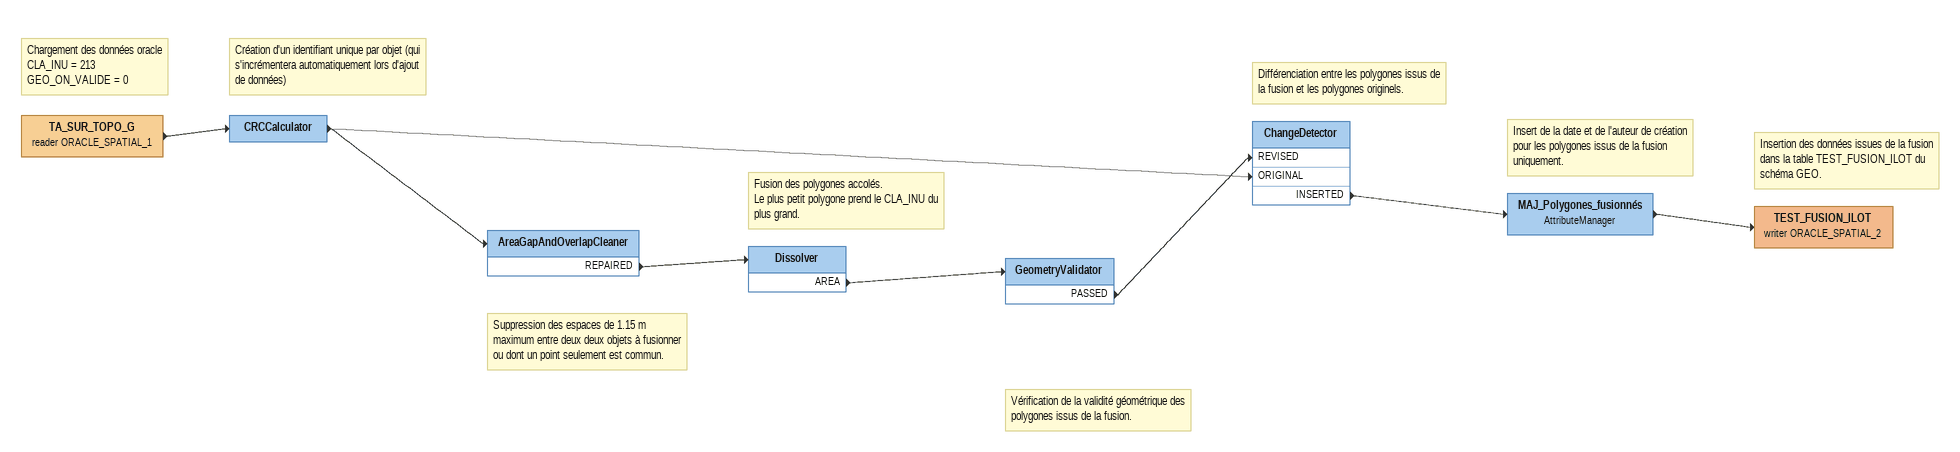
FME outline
Note: Chargement des données oracle / CLA_INU = 213 / GEO_ON_VALIDE = 0
TA_SUR_TOPO_G (reader ORACLE_SPATIAL_1)
    -> CRCCalculator
Note: Création d'un identifiant unique par objet (qui s'incrémentera automatiquement lors d'ajout de données)
CRCCalculator
    -> AreaGapAndOverlapCleaner
    -> ChangeDetector [ORIGINAL]
Note: Suppression des espaces de 1.15 m maximum entre deux deux objets à fusionner ou dont un point seulement est commun.
AreaGapAndOverlapCleaner
    REPAIRED -> Dissolver
Note: Fusion des polygones accolés. / Le plus petit polygone prend le CLA_INU du plus grand.
Dissolver
    AREA -> GeometryValidator
Note: Vérification de la validité géométrique des polygones issus de la fusion.
GeometryValidator
    PASSED -> ChangeDetector [REVISED]
Note: Différenciation entre les polygones issus de la fusion et les polygones originels.
ChangeDetector
    INSERTED -> MAJ_Polygones_fusionnés
Note: Insert de la date et de l'auteur de création pour les polygones issus de la fusion uniquement.
MAJ_Polygones_fusionnés: AttributeManager
    -> TEST_FUSION_ILOT (writer ORACLE_SPATIAL_2)
Note: Insertion des données issues de la fusion dans la table TEST_FUSION_ILOT du schéma GEO.
TEST_FUSION_ILOT (writer ORACLE_SPATIAL_2)
